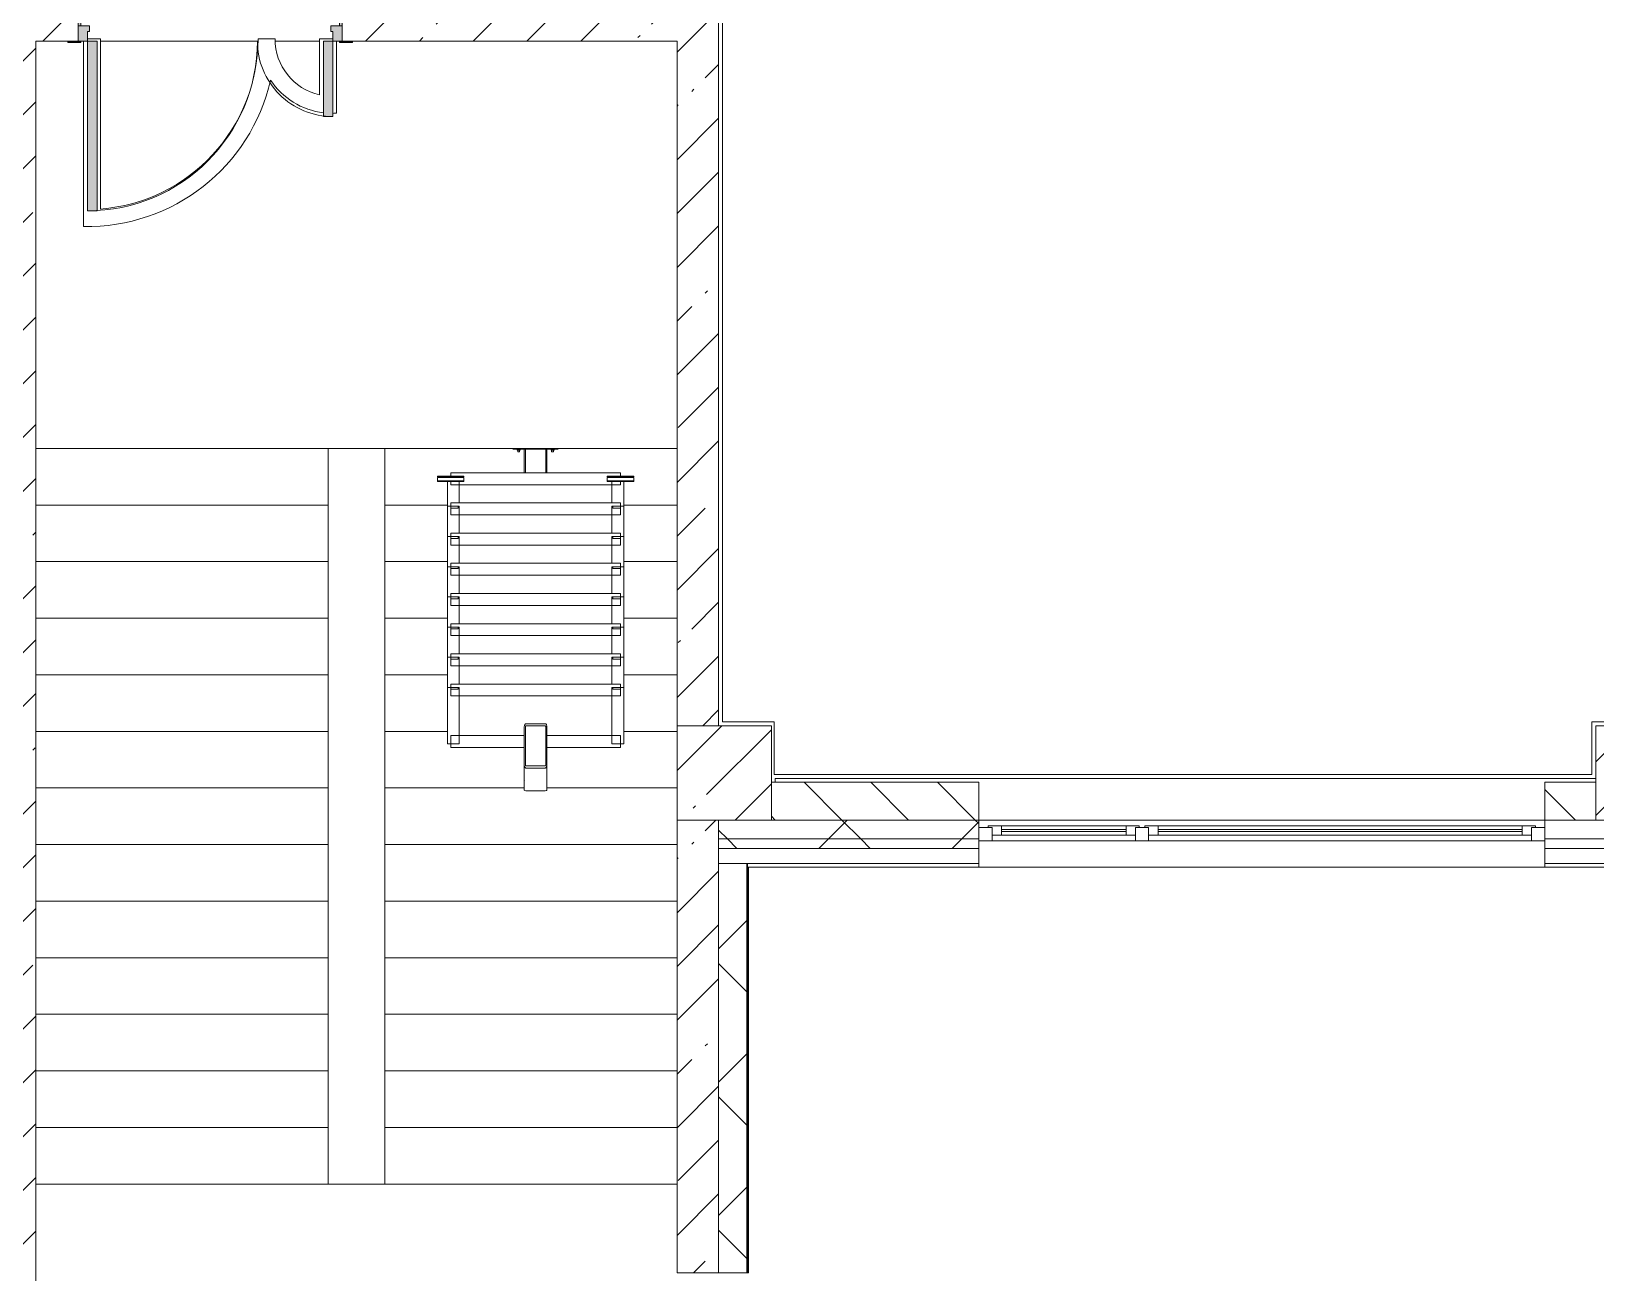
# Model space of a CAD drawing. Header units: millimetres. Extents: x 81682 to 274809, y -8553 to 29000.
# Drawn here: x 219855 to 228149, y 1150 to 7732 of the extents above; entities that cross this region are included whole.
import ezdxf

# ---------------------------------------------------------------- set-up
doc = ezdxf.new("R2010")
doc.units = ezdxf.units.MM
doc.linetypes.add('200_ШТРИХ__ш1_п0_6_', pattern=[800, 500, -300])
for name, color, linetype, lineweight in [('A-DETL-MBND-1', 7, '200_ШТРИХ__ш1_п0_6_', 9), ('A-GENM-3', 7, 'Continuous', 5), ('A-GLAZ-3', 7, 'Continuous', 5), ('A-WALL', 7, 'Continuous', 9), ('A-WALL-7', 7, 'Continuous', 5), ('I-WALL-2', 7, 'Continuous', 5), ('S-COLS-1', 7, 'Continuous', 5), ('S-STRS-3', 7, 'Continuous', 5)]:
    doc.layers.add(name, color=color, linetype=linetype, lineweight=lineweight)
for name, color, linetype, lineweight, true_color in [('A-DOOR-3', 7, 'Continuous', 5, 0xe2e2e2), ('A-DOOR-4', 7, 'Continuous', 5, 0xaaaaaa), ('A-DOOR-FRAM-2', 7, 'Continuous', 5, 0xe2e2e2), ('A-DOOR-FRAM-4', 7, 'Continuous', 5, 0xaaaaaa), ('A-FLOR-2', 7, 'Continuous', 5, 0xaaaaaa)]:
    doc.layers.add(name, color=color, linetype=linetype, lineweight=lineweight, true_color=true_color)
pattern_1 = [(45, (147798.7, 0), (-353.5534, 353.5534), []), (135, (147798.7, 0), (-353.5534, -353.5534), [])]
pattern_2 = [(45, (147798.7, 0), (-285.1231, 285.1231), []), (45, (148083.8, 0), (-285.1231, 285.1231), [504.031, -100.806, 16.764, -84.042])]

# ---------------------------------------------------------------- blocks, each defined once
blk = doc.blocks.new('BSC_Колонна _Прямоугольная - 500х500-V63-3_7_3_птичка')
at = {"layer": 'S-COLS-1'}
h = blk.add_hatch(dxfattribs=at)
h.set_pattern_fill('FP_67', color=256, style=0, pattern_type=2)
h.set_pattern_definition([(45, (-75730, -3800), (-285.1231, 285.1231), []), (45, (-75444.88, -3800), (-285.1231, 285.1231), [504.031, -100.806, 16.764, -84.042])])
h.paths.add_polyline_path([(-250, -250), (250, -250), (250, 250), (-250, 250), (-250, -98.8)])
for p, q in [((250, 250), (-250, 250)), ((-250, 250), (-250, -250)), ((250, -250), (250, 250)), ((-250, -250), (250, -250))]:
    blk.add_line(p, q, dxfattribs=at)
blk = doc.blocks.new('BSC_Колонна _Прямоугольная - 500х500-V64-3_7_3_птичка')
at = {"layer": 'S-COLS-1'}
h = blk.add_hatch(dxfattribs=at)
h.set_pattern_fill('FP_68', color=256, style=0, pattern_type=2)
h.set_pattern_definition([(45, (-80600, -3800), (-285.1231, 285.1231), []), (45, (-80314.88, -3800), (-285.1231, 285.1231), [504.031, -100.806, 16.764, -84.042])])
h.paths.add_polyline_path([(-250, -250), (250, -250), (250, 250), (-250, 250)])
for p, q in [((250, 250), (-250, 250)), ((-250, 250), (-250, -250)), ((250, -250), (250, 250)), ((-250, -250), (250, -250))]:
    blk.add_line(p, q, dxfattribs=at)
blk = doc.blocks.new('110_Дверь_СКБ_2Ст - Д-1 Лестничная клетка EIS60-24319353-3_7_3_птичка')
at = {"layer": 'A-DOOR-3'}
for points in [[(612.5, 1010), (612.5, 110), (662.5, 110), (662.5, 1010)], [(-631.1, 510), (-637.5, 510), (-637.5, 110), (-587.5, 110), (-587.5, 510)], [(712.5, 30), (697.5, 30), (697.5, -110), (712.5, -110)]]:
    blk.add_hatch(color=256, dxfattribs=at).paths.add_polyline_path(points)
h = blk.add_hatch(color=256, dxfattribs=at)
h.paths.add_polyline_path([(662.5, 110), (662.5, 60), (652.5, 60), (652.5, 30), (712.5, 30), (712.5, 110)])
h.paths.add_polyline_path([(-637.5, 110), (-687.5, 110), (-687.5, 30), (-627.5, 30), (-631.1, 60), (-637.5, 60)])
at = {"layer": 'A-DOOR-FRAM-2'}
for points in [[(-742.5, 118), (-742.5, 110), (-672.5, 110), (-672.5, 118)], [(697.5, 118), (697.5, 110), (767.5, 110), (767.5, 118)], [(-672.5, 30), (-687.5, 30), (-687.5, -110), (-672.5, -110)], [(-672.5, -110), (-742.5, -110), (-742.5, -118), (-672.5, -118)], [(697.5, -110), (697.5, -118), (767.5, -118), (767.5, -110)]]:
    blk.add_hatch(color=256, dxfattribs=at).paths.add_polyline_path(points)
at = {"layer": 'A-DOOR-4'}
for p, q in [((662.5, 1010), (612.5, 1010)), ((612.5, 1010), (612.5, 110)), ((662.5, 110), (662.5, 1010)), ((-637.5, 510), (-637.5, 110)), ((-587.5, 510), (-637.5, 510)), ((-587.5, 110), (-587.5, 510)), ((-637.5, 110), (-587.5, 110)), ((612.5, 110), (662.5, 110))]:
    blk.add_line(p, q, dxfattribs=at)
for centre, radius, start, end in [((662.5, 110), 900, 90, 180), ((-637.5, 110), 400, 360, 90)]:
    blk.add_arc(centre, radius, start, end, dxfattribs=at)
at = {"layer": 'A-DOOR-FRAM-4'}
for p, q in [((-672.5, 118), (-742.5, 118)), ((-742.5, 118), (-742.5, 110)), ((-742.5, 110), (-672.5, 110)), ((-637.5, 110), (-687.5, 110)), ((-687.5, 110), (-687.5, 30)), ((-672.5, 110), (-672.5, 118)), ((-637.5, 60), (-637.5, 110)), ((662.5, 110), (662.5, 60)), ((712.5, 110), (662.5, 110)), ((767.5, 118), (697.5, 118)), ((697.5, 118), (697.5, 110)), ((697.5, 110), (767.5, 110)), ((712.5, 30), (712.5, 110)), ((767.5, 110), (767.5, 118)), ((-687.5, 30), (-627.5, 30)), ((-672.5, 30), (-687.5, 30)), ((-687.5, 30), (-687.5, -110)), ((-672.5, -110), (-672.5, 30)), ((-627.5, 60), (-637.5, 60)), ((-627.5, 30), (-627.5, 60)), ((662.5, 60), (652.5, 60)), ((652.5, 60), (652.5, 30)), ((652.5, 30), (712.5, 30)), ((712.5, 30), (697.5, 30)), ((697.5, 30), (697.5, -110)), ((712.5, -110), (712.5, 30)), ((-672.5, -110), (-742.5, -110)), ((-742.5, -110), (-742.5, -118)), ((-742.5, -118), (-672.5, -118)), ((-687.5, -110), (-672.5, -110)), ((-672.5, -118), (-672.5, -110)), ((697.5, -110), (712.5, -110)), ((767.5, -110), (697.5, -110)), ((697.5, -110), (697.5, -118)), ((697.5, -118), (767.5, -118)), ((767.5, -118), (767.5, -110))]:
    blk.add_line(p, q, dxfattribs=at)
blk = doc.blocks.new('Анкер клиновой - Анкер клиновой МКТ В 10-10-16_85-V127-3_7_3_птичка')
at = {"layer": 'A-DETL-MBND-1'}
for p, q in [((74812, 5515.8), (74812, 5511.8)), ((74812, 5511.8), (74828, 5511.8)), ((74828, 5511.8), (74812, 5511.8)), ((74815, 5515.8), (74815, 5501.8)), ((74815, 5501.8), (74825, 5501.8)), ((74825, 5501.8), (74815, 5501.8)), ((74825, 5501.8), (74825, 5515.8)), ((74828, 5511.8), (74828, 5515.8))]:
    blk.add_line(p, q, dxfattribs=at)
blk = doc.blocks.new('ОМ_Полоса_Трапеция прямоугольная_Прокат_ГОСТ 103-2006 - ОМ_Полоса_Трапеция прямоугольная_Прокат_ГОСТ 103-2006-V128-3_7_3_птичка')
at = {"layer": 'A-GENM-3'}
for p, q in [((74280, 4243.3), (74280, 4253.3)), ((74280, 4253.3), (74320, 4253.3)), ((74320, 4243.3), (74280, 4243.3)), ((74320, 4253.3), (74320, 4243.3))]:
    blk.add_line(p, q, dxfattribs=at)
blk = doc.blocks.new('ОМ_Полоса_Трапеция прямоугольная_Прокат_ГОСТ 103-2006 - ОМ_Полоса_Трапеция прямоугольная_Прокат_ГОСТ 103-2006-V129-3_7_3_птичка')
at = {"layer": 'A-GENM-3'}
for p, q in [((74320, 4893.3), (74280, 4893.3)), ((74280, 4893.3), (74280, 4883.3)), ((74320, 4883.3), (74320, 4893.3)), ((74280, 4883.3), (74320, 4883.3))]:
    blk.add_line(p, q, dxfattribs=at)
blk = doc.blocks.new('ОМ_Полоса_Трапеция прямоугольная_Прокат_ГОСТ 103-2006 - ОМ_Полоса_Трапеция прямоугольная_Прокат_ГОСТ 103-2006-V130-3_7_3_птичка')
at = {"layer": 'A-GENM-3'}
for p, q in [((74320, 5053.3), (74280, 5053.3)), ((74280, 5053.3), (74280, 5043.3)), ((74280, 5043.3), (74320, 5043.3)), ((74320, 5043.3), (74320, 5053.3))]:
    blk.add_line(p, q, dxfattribs=at)
blk = doc.blocks.new('ОМ_Полоса_Трапеция прямоугольная_Прокат_ГОСТ 103-2006 - ОМ_Полоса_Трапеция прямоугольная_Прокат_ГОСТ 103-2006-V131-3_7_3_птичка')
at = {"layer": 'A-GENM-3'}
for p, q in [((74320, 5213.3), (74280, 5213.3)), ((74280, 5213.3), (74280, 5203.3)), ((74280, 5203.3), (74320, 5203.3)), ((74320, 5203.3), (74320, 5213.3))]:
    blk.add_line(p, q, dxfattribs=at)
blk = doc.blocks.new('ОМ_Полоса_Прокат_ГОСТ 103-2006 - ОМ_Полоса_Прокат_ГОСТ 103-2006-V132-3_7_3_птичка')
at = {"layer": 'A-GENM-3'}
for p, q in [((74350, 5373.3), (74210, 5373.3)), ((74210, 5373.3), (74210, 5370.3)), ((74210, 5370.3), (74350, 5370.3)), ((74350, 5370.3), (74350, 5373.3))]:
    blk.add_line(p, q, dxfattribs=at)
blk = doc.blocks.new('ОМ_Полоса_Прокат_ГОСТ 103-2006 - ОМ_Полоса_Прокат_ГОСТ 103-2006-V133-3_7_3_птичка')
at = {"layer": 'A-GENM-3'}
for p, q in [((74210, 5365.9), (74350, 5365.9)), ((74210, 5349), (74210, 5365.9)), ((74350, 5349), (74210, 5349)), ((74210, 5349), (74210, 5345.6)), ((74210, 5345.6), (74350, 5345.6)), ((74350, 5365.9), (74350, 5349)), ((74350, 5345.6), (74350, 5349))]:
    blk.add_line(p, q, dxfattribs=at)
blk = doc.blocks.new('ОМ_Полоса_Трапеция прямоугольная_Прокат_ГОСТ 103-2006 - ОМ_Полоса_Трапеция прямоугольная_Прокат_ГОСТ 103-2006-V134-3_7_3_птичка')
at = {"layer": 'A-GENM-3'}
for p, q in [((75140, 4243.3), (75140, 4253.3)), ((75140, 4253.3), (75180, 4253.3)), ((75180, 4243.3), (75140, 4243.3)), ((75180, 4253.3), (75180, 4243.3))]:
    blk.add_line(p, q, dxfattribs=at)
blk = doc.blocks.new('ОМ_Полоса_Трапеция прямоугольная_Прокат_ГОСТ 103-2006 - ОМ_Полоса_Трапеция прямоугольная_Прокат_ГОСТ 103-2006-V135-3_7_3_птичка')
at = {"layer": 'A-GENM-3'}
for p, q in [((75140, 4893.3), (75140, 4883.3)), ((75180, 4893.3), (75140, 4893.3)), ((75180, 4883.3), (75180, 4893.3)), ((75140, 4883.3), (75180, 4883.3))]:
    blk.add_line(p, q, dxfattribs=at)
blk = doc.blocks.new('ОМ_Полоса_Трапеция прямоугольная_Прокат_ГОСТ 103-2006 - ОМ_Полоса_Трапеция прямоугольная_Прокат_ГОСТ 103-2006-V136-3_7_3_птичка')
at = {"layer": 'A-GENM-3'}
for p, q in [((75140, 5053.3), (75140, 5043.3)), ((75180, 5053.3), (75140, 5053.3)), ((75140, 5043.3), (75180, 5043.3)), ((75180, 5043.3), (75180, 5053.3))]:
    blk.add_line(p, q, dxfattribs=at)
blk = doc.blocks.new('ОМ_Полоса_Трапеция прямоугольная_Прокат_ГОСТ 103-2006 - ОМ_Полоса_Трапеция прямоугольная_Прокат_ГОСТ 103-2006-V137-3_7_3_птичка')
at = {"layer": 'A-GENM-3'}
for p, q in [((75140, 5213.3), (75140, 5203.3)), ((75180, 5213.3), (75140, 5213.3)), ((75140, 5203.3), (75180, 5203.3)), ((75180, 5203.3), (75180, 5213.3))]:
    blk.add_line(p, q, dxfattribs=at)
blk = doc.blocks.new('ОМ_Полоса_Прокат_ГОСТ 103-2006 - ОМ_Полоса_Прокат_ГОСТ 103-2006-V138-3_7_3_птичка')
at = {"layer": 'A-GENM-3'}
for p, q in [((75110, 5373.3), (75110, 5370.3)), ((75250, 5373.3), (75110, 5373.3)), ((75110, 5370.3), (75250, 5370.3)), ((75250, 5370.3), (75250, 5373.3))]:
    blk.add_line(p, q, dxfattribs=at)
blk = doc.blocks.new('ОМ_Полоса_Прокат_ГОСТ 103-2006 - ОМ_Полоса_Прокат_ГОСТ 103-2006-V139-3_7_3_птичка')
at = {"layer": 'A-GENM-3'}
for p, q in [((75110, 5365.9), (75250, 5365.9)), ((75110, 5349), (75110, 5365.9)), ((75110, 5349), (75110, 5345.6)), ((75250, 5349), (75110, 5349)), ((75110, 5345.6), (75250, 5345.6)), ((75250, 5365.9), (75250, 5349)), ((75250, 5345.6), (75250, 5349))]:
    blk.add_line(p, q, dxfattribs=at)
blk = doc.blocks.new('ОМ_Труба_ГОСТ 8639-82 - ОМ_Труба_ГОСТ 8639-82-V140-3_7_3_птичка')
at = {"layer": 'A-GENM-3'}
for p, q in [((74670, 3843.3), (74670, 4043.4)), ((74676, 4043.4), (74676, 3843.3)), ((74679, 4061), (74781, 4061)), ((74781, 4049.3), (74679, 4049.3)), ((74784, 3843.3), (74784, 4043.4)), ((74790, 4043.4), (74790, 3843.3)), ((74670, 3843.3), (74670, 3709.3)), ((74679, 3837.4), (74781, 3837.4)), ((74781, 3825.6), (74679, 3825.6)), ((74790, 3709.3), (74790, 3843.3)), ((74781, 3704.7), (74679, 3704.7))]:
    blk.add_line(p, q, dxfattribs=at)
at = {"layer": 'A-GENM-3', "flags": 128}
for points in [[(74670, 4043.4), (74670.2, 4046.8), (74670.7, 4050.1), (74671.5, 4053.2), (74672.6, 4055.9), (74674, 4058.1), (74675.6, 4059.7), (74677.2, 4060.7), (74679, 4061)], [(74679, 4049.3), (74678.4, 4049.1), (74677.9, 4048.8), (74677.3, 4048.3), (74676.9, 4047.5), (74676.5, 4046.6), (74676.2, 4045.6), (74676.1, 4044.5), (74676, 4043.4)], [(74781, 4061), (74782.8, 4060.7), (74784.4, 4059.7), (74786, 4058.1), (74787.4, 4055.9), (74788.5, 4053.2), (74789.3, 4050.1), (74789.8, 4046.8), (74790, 4043.4)], [(74784, 4043.4), (74783.9, 4044.5), (74783.8, 4045.6), (74783.5, 4046.6), (74783.1, 4047.5), (74782.7, 4048.3), (74782.1, 4048.8), (74781.6, 4049.1), (74781, 4049.3)], [(74679, 3825.6), (74677.2, 3826), (74675.6, 3827), (74674, 3828.6), (74672.6, 3830.8), (74671.5, 3833.5), (74670.7, 3836.5), (74670.2, 3839.9), (74670, 3843.3)], [(74676, 3843.3), (74676.1, 3842.1), (74676.2, 3841), (74676.5, 3840), (74676.9, 3839.1), (74677.3, 3838.4), (74677.9, 3837.9), (74678.4, 3837.5), (74679, 3837.4)], [(74790, 3843.3), (74789.8, 3839.9), (74789.3, 3836.5), (74788.5, 3833.5), (74787.4, 3830.8), (74786, 3828.6), (74784.4, 3827), (74782.8, 3826), (74781, 3825.6)], [(74781, 3837.4), (74781.6, 3837.5), (74782.1, 3837.9), (74782.7, 3838.4), (74783.1, 3839.1), (74783.5, 3840), (74783.8, 3841), (74783.9, 3842.1), (74784, 3843.3)]]:
    blk.add_lwpolyline(points, dxfattribs=at)
at = {"layer": 'A-GENM-3'}
for centre, start_param, end_param in [((74679, 3761.3), 2.617994, 3.141593), ((74781, 3761.3), 0, 0.523599), ((74679, 3709.3), 3.141593, 4.712389), ((74781, 3709.3), 4.712389, 6.283185)]:
    blk.add_ellipse(centre, major_axis=(9, 0), ratio=0.509802, start_param=start_param, end_param=end_param, dxfattribs=at)
blk = doc.blocks.new('ОМ_Уголок_ГОСТ 8509-93 - ОМ_Уголок_ГОСТ 8509-93-V141-3_7_3_птичка')
at = {"layer": 'A-GENM-3'}
for p, q in [((0, 45.2), (0, -17.8)), ((390, 45.2), (0, 45.2)), ((900, 45.2), (510, 45.2)), ((900, -17.8), (900, 45.2)), ((0, -17.8), (390, -17.8)), ((510, -17.8), (900, -17.8))]:
    blk.add_line(p, q, dxfattribs=at)
blk = doc.blocks.new('ОМ_Уголок_ГОСТ 8509-93 - ОМ_Уголок_ГОСТ 8509-93-V142-3_7_3_птичка')
at = {"layer": 'A-GENM-3'}
for p, q in [((0, 45.2), (0, -17.8)), ((900, 45.2), (0, 45.2)), ((900, -17.8), (900, 45.2)), ((0, -17.8), (900, -17.8))]:
    blk.add_line(p, q, dxfattribs=at)
blk = doc.blocks.new('ОМ_Уголок_ГОСТ 8509-93 - ОМ_Уголок_ГОСТ 8509-93-V143-3_7_3_птичка')
at = {"layer": 'A-GENM-3'}
for p, q in [((0, 45.2), (0, -17.8)), ((300, 45.2), (0, 45.2)), ((300, -17.8), (300, 45.2)), ((0, -17.8), (300, -17.8))]:
    blk.add_line(p, q, dxfattribs=at)
blk = doc.blocks.new('ОМ_Уголок_ГОСТ 8509-93 - ОМ_Уголок_ГОСТ 8509-93-V144-3_7_3_птичка')
at = {"layer": 'A-GENM-3'}
for p, q in [((0, 45.2), (0, -17.8)), ((142.2, 45.2), (0, 45.2)), ((0, -17.8), (160, -17.8))]:
    blk.add_line(p, q, dxfattribs=at)
blk = doc.blocks.new('ОМ_Уголок_ГОСТ 8509-93 - ОМ_Уголок_ГОСТ 8509-93-V145-3_7_3_птичка')
at = {"layer": 'A-GENM-3'}
for p, q in [((300, 45.2), (157.8, 45.2)), ((300, -17.8), (300, 45.2)), ((140, -17.8), (300, -17.8))]:
    blk.add_line(p, q, dxfattribs=at)
blk = doc.blocks.new('ОМ_Уголок_ГОСТ 8509-93 - ОМ_Уголок_ГОСТ 8509-93-V146-3_7_3_птичка')
at = {"layer": 'A-GENM-3'}
for p, q in [((0, 45.2), (0, 27.8)), ((900, 45.2), (0, 45.2)), ((0, 7.4), (0, -17.8)), ((900, 27.8), (900, 45.2)), ((900, -17.8), (900, 7.4)), ((0, -17.8), (900, -17.8))]:
    blk.add_line(p, q, dxfattribs=at)
blk = doc.blocks.new('ОМ_Уголок_ГОСТ 8509-93 - ОМ_Уголок_ГОСТ 8509-93-V147-3_7_3_птичка')
at = {"layer": 'A-GENM-3'}
for p, q in [((0, 45.2), (0, -17.8)), ((7.4, 45.2), (0, 45.2)), ((142.2, 45.2), (27.8, 45.2)), ((0, -17.8), (7.4, -17.8)), ((27.8, -17.8), (160, -17.8))]:
    blk.add_line(p, q, dxfattribs=at)
blk = doc.blocks.new('ОМ_Уголок_ГОСТ 8509-93 - ОМ_Уголок_ГОСТ 8509-93-V148-3_7_3_птичка')
at = {"layer": 'A-GENM-3'}
for p, q in [((272.2, 45.2), (157.8, 45.2)), ((300, 45.2), (292.6, 45.2)), ((300, -17.8), (300, 45.2)), ((140, -17.8), (272.2, -17.8)), ((292.6, -17.8), (300, -17.8))]:
    blk.add_line(p, q, dxfattribs=at)
blk = doc.blocks.new('ОМ_Труба_ГОСТ 8639-82 - ОМ_Труба_ГОСТ 8639-82-V149-3_7_3_птичка')
at = {"layer": 'A-DETL-MBND-1'}
for p, q in [((74670, 5515.8), (74670, 5391.1)), ((74676, 5391.1), (74676, 5515.8)), ((74784, 5391.1), (74784, 5515.8)), ((74790, 5391.1), (74790, 5515.8))]:
    blk.add_line(p, q, dxfattribs=at)
blk = doc.blocks.new('ОМ_Уголок_ГОСТ 8510-86 - ОМ_Уголок_ГОСТ 8510-86-V150-3_7_3_птичка')
at = {"layer": 'A-DETL-MBND-1'}
blk.add_line((0, 0), (240, 0), dxfattribs=at)
blk = doc.blocks.new('120_Окно_СКБ_2Ст - 120_Окно_СКБ_2Ст 3000х2500 _мал_створка слева_-22809161-3_7_3_птичка')
at = {"layer": 'A-GLAZ-3'}
for p, q in [((-1500, -75), (-1500, -5)), ((-1500, -5), (-1430, -5)), ((1500, -5), (-1500, -5)), ((-1430, -75), (-1500, -75)), ((-1500, -75), (-1450, -75)), ((-1430, -75), (-1450, -75)), ((-1450, -75), (-1450, -85)), ((-1430, -5), (-1430, -75)), ((600, -35), (-1430, -35)), ((-1430, -35), (-1430, -75)), ((-1380, -85), (-1380, -35)), ((-1380, -55), (550, -55)), ((550, -65), (-1380, -65)), ((550, -85), (550, -35)), ((600, -75), (600, -5)), ((600, -5), (670, -5)), ((600, -75), (600, -35)), ((670, -75), (600, -75)), ((620, -75), (600, -75)), ((620, -75), (650, -75)), ((620, -85), (620, -75)), ((670, -75), (650, -75)), ((650, -75), (650, -85)), ((670, -5), (670, -75)), ((1430, -35), (670, -35)), ((670, -35), (670, -75)), ((720, -85), (720, -35)), ((720, -55), (1380, -55)), ((1380, -65), (720, -65)), ((1380, -85), (1380, -35)), ((1430, -75), (1430, -5)), ((1430, -5), (1500, -5)), ((1430, -75), (1430, -35)), ((1500, -75), (1430, -75)), ((1450, -75), (1430, -75)), ((1450, -75), (1500, -75)), ((1450, -85), (1450, -75)), ((1500, -5), (1500, -75)), ((-1450, -85), (620, -85)), ((620, -85), (-1450, -85)), ((650, -85), (1450, -85)), ((1450, -85), (650, -85))]:
    blk.add_line(p, q, dxfattribs=at)

msp = doc.modelspace()

# ---------------------------------------------------------------- hatches: boundary and pattern name
at = {"layer": 'A-WALL-7'}
h = msp.add_hatch(dxfattribs=at)
h.set_pattern_fill('FP_77', color=256, style=0, pattern_type=2)
h.set_pattern_definition([(135, (147798.7, 0), (-176.7767, -176.7767), [])])
h.paths.add_polyline_path([(231898.7, 3550), (231998.7, 3550), (231998.7, 3750), (231898.7, 3750), (231898.7, 3701.2)])
h.paths.add_polyline_path([(230769.3, 3550), (230998.7, 3550), (230998.7, 3750), (230098.7, 3750), (230098.7, 3550)])
h.paths.add_polyline_path([(227878.7, 3550), (228148.7, 3550), (228148.7, 3750), (227878.7, 3750)])
h.paths.add_polyline_path([(224243.9, 3550), (224878.7, 3550), (224878.7, 3750), (223778.7, 3750), (223778.7, 3550)])
h.paths.add_polyline_path([(228648.7, 3550), (229198.7, 3550), (229198.7, 3750), (228648.7, 3750), (228648.7, 3666.7)])
h = msp.add_hatch(dxfattribs=at)
h.set_pattern_fill('FP_79', color=256, style=0, pattern_type=2)
h.set_pattern_definition(pattern_1)
h.paths.add_polyline_path([(232500.3, 3450), (232498.7, 3550), (231898.7, 3550), (231898.7, 3450), (232498.7, 3450)])
h.paths.add_polyline_path([(224243.9, 3450), (224878.7, 3450), (224878.7, 3550), (223498.7, 3550), (223498.7, 3450), (223778.7, 3450)])
h.paths.add_polyline_path([(230098.7, 3450), (230998.7, 3450), (230998.7, 3550), (230098.7, 3550)])
h.paths.add_polyline_path([(229198.7, 3450), (229198.7, 3550), (227878.7, 3550), (227878.7, 3450), (228904.9, 3450)])
h = msp.add_hatch(dxfattribs=at)
h.set_pattern_fill('FP_79', color=256, style=0, pattern_type=2)
h.set_pattern_definition(pattern_1)
h.paths.add_polyline_path([(232600.3, 3400), (232600.3, 3450), (231898.7, 3450), (231898.7, 3400), (232500.3, 3400)])
h.paths.add_polyline_path([(224878.7, 3400), (224878.7, 3450), (223498.7, 3450), (223498.7, 3400), (224243.9, 3400)])
h.paths.add_polyline_path([(227878.7, 3400), (229198.7, 3400), (229198.7, 3450), (227878.7, 3450)])
h.paths.add_polyline_path([(230769.3, 3400), (230998.7, 3400), (230998.7, 3450), (230098.7, 3450), (230098.7, 3400)])
h = msp.add_hatch(dxfattribs=at)
h.set_pattern_fill('FP_79', color=256, style=0, pattern_type=2)
h.set_pattern_definition(pattern_1)
h.paths.add_polyline_path([(223648.7, -250), (223648.7, 350), (223498.7, 350), (223498.7, -250)])
h.paths.add_polyline_path([(223648.7, 1150), (223648.7, 3320), (223498.7, 3320), (223498.7, 1150)])
at = {"layer": 'I-WALL-2'}
h = msp.add_hatch(dxfattribs=at)
h.set_pattern_fill('FP_75', color=256, style=0, pattern_type=2)
h.set_pattern_definition(pattern_2)
h.paths.add_polyline_path([(221558.7, 7680), (223278.7, 7680), (223278.7, 7900), (221503.7, 7900), (221503.7, 7680)])
h.paths.add_polyline_path([(220048.7, 7680), (220103.7, 7680), (220103.7, 7900), (219658.7, 7900), (219658.7, 7680), (219878.7, 7680)])
h = msp.add_hatch(dxfattribs=at)
h.set_pattern_fill('FP_75', color=256, style=0, pattern_type=2)
h.set_pattern_definition(pattern_2)
h.paths.add_polyline_path([(223311.7, 120), (223498.7, 120), (223498.7, 350), (223278.7, 350), (223278.7, 120)])
h.paths.add_polyline_path([(223311.7, 1150), (223498.7, 1150), (223498.7, 3550), (223278.7, 3550), (223278.7, 1150)])
h.paths.add_polyline_path([(223278.7, 4050), (223498.7, 4050), (223498.7, 7900), (223278.7, 7900), (223278.7, 4279.6)])
h = msp.add_hatch(dxfattribs=at)
h.set_pattern_fill('FP_75', color=256, style=0, pattern_type=2)
h.set_pattern_definition(pattern_2)
h.paths.add_polyline_path([(219658.7, 120), (219878.7, 120), (219878.7, 7680), (219658.7, 7680), (219658.7, 1965.8)])

# ---------------------------------------------------------------- linework, layer by layer
at = {"layer": 'A-DETL-MBND-1'}
msp.add_line((223278.7, 535), (223278.7, 1150), dxfattribs=at)
at = {"layer": 'A-FLOR-2'}
for p, q in [((223519.7, 9100), (223519.7, 4070)), ((220132.2, 7680), (220132.2, 6697.1)), ((220222.2, 7691.9), (220153.7, 7691.9)), ((220222.2, 6789.7), (220222.2, 7691.9)), ((220222.2, 7680), (221056.5, 7680)), ((221147.2, 7691.9), (221057.2, 7691.9)), ((221148.3, 7680), (221383.4, 7680)), ((221453.7, 7691.9), (221383.4, 7691.9)), ((221383.4, 7691.9), (221383.4, 7394.8)), ((221473.4, 7297.5), (221473.4, 7680)), ((223519.7, 4070), (223793.7, 4070)), ((223793.7, 4070), (223793.7, 3791)), ((228128.7, 3791), (228128.7, 4070)), ((228128.7, 4070), (228668.7, 4070)), ((223793.7, 3791), (228128.7, 3791))]:
    msp.add_line(p, q, dxfattribs=at)
for centre, radius, start, end in [((220152.2, 7691.9), 905, 274.43687, 360), ((221452.2, 7691.9), 305, 180, 256.9573), ((220152.2, 7691.9), 995, 268.8489, 347.32946), ((221452.2, 7691.9), 395, 213.54048, 262.94436), ((221452.2, 7691.9), 395, 270.21425, 273.07201)]:
    msp.add_arc(centre, radius, start, end, dxfattribs=at)
at = {"layer": 'A-WALL'}
for p, q in [((224878.7, 3550), (223778.7, 3550)), ((228148.7, 3550), (227878.7, 3550)), ((223498.7, 3450), (224878.7, 3450)), ((227878.7, 3450), (229198.7, 3450)), ((223498.7, 3400), (224878.7, 3400)), ((223498.7, 3320), (223498.7, 1150)), ((223498.7, 3320), (224878.7, 3320)), ((223648.7, 1150), (223648.7, 3320)), ((223651.7, 1150), (223651.7, 3320)), ((227878.7, 3400), (229198.7, 3400)), ((227878.7, 3320), (229198.7, 3320)), ((223656.7, 3300), (223651.7, 3300))]:
    msp.add_line(p, q, dxfattribs=at)
at = {"layer": 'A-WALL-7'}
for p, q in [((224878.7, 3750), (223778.7, 3750)), ((224878.7, 3300), (224878.7, 3750)), ((227878.7, 3750), (227878.7, 3300)), ((228148.7, 3750), (227878.7, 3750)), ((223498.7, 3550), (223498.7, 3320)), ((224878.7, 3550), (227878.7, 3550)), ((223656.7, 1150), (223656.7, 3300)), ((232750.3, 3300), (223656.7, 3300)), ((223498.7, 1150), (223656.7, 1150))]:
    msp.add_line(p, q, dxfattribs=at)
at = {"layer": 'I-WALL-2'}
for p, q in [((223498.7, 4050), (223498.7, 7900)), ((219878.7, 120), (219878.7, 7680)), ((219878.7, 7680), (220048.7, 7680)), ((221056.5, 7680), (220222.2, 7680)), ((221383.4, 7680), (221148.3, 7680)), ((221558.7, 7680), (223278.7, 7680)), ((223278.7, 7680), (223278.7, 4050)), ((223798.7, 3770), (228148.7, 3770)), ((223798.7, 3770), (223798.7, 3750)), ((223278.7, 3550), (223278.7, 1150)), ((227878.7, 3550), (224878.7, 3550)), ((223278.7, 1150), (223498.7, 1150))]:
    msp.add_line(p, q, dxfattribs=at)
at = {"layer": 'S-STRS-3'}
for p, q in [((221056.5, 7680), (220222.2, 7680)), ((221383.4, 7680), (221148.3, 7680)), ((219878.7, 5520), (221428.7, 5520)), ((219878.7, 5520), (221428.7, 5520)), ((221428.7, 5520), (223278.7, 5520)), ((221428.7, 5220), (221428.7, 5520)), ((221728.7, 5520), (221728.7, 5220)), ((219878.7, 5220), (221428.7, 5220)), ((219878.7, 5220), (221428.7, 5220)), ((221428.7, 4920), (221428.7, 5220)), ((221728.7, 5220), (221728.7, 4920)), ((222060.9, 5220), (221728.7, 5220)), ((222060.9, 5220), (221728.7, 5220)), ((223278.7, 5220), (222996.5, 5220)), ((223278.7, 5220), (222996.5, 5220)), ((219878.7, 4920), (221428.7, 4920)), ((219878.7, 4920), (221428.7, 4920)), ((221428.7, 4620), (221428.7, 4920)), ((221728.7, 4920), (221728.7, 4620)), ((222060.9, 4920), (221728.7, 4920)), ((222060.9, 4920), (221728.7, 4920)), ((223278.7, 4920), (222996.5, 4920)), ((223278.7, 4920), (222996.5, 4920)), ((219878.7, 4620), (221428.7, 4620)), ((219878.7, 4620), (221428.7, 4620)), ((221428.7, 4320), (221428.7, 4620)), ((221728.7, 4620), (221728.7, 4320)), ((222060.9, 4620), (221728.7, 4620)), ((222060.9, 4620), (221728.7, 4620)), ((223278.7, 4620), (222996.5, 4620)), ((223278.7, 4620), (222996.5, 4620)), ((219878.7, 4320), (221428.7, 4320)), ((219878.7, 4320), (221428.7, 4320)), ((221428.7, 4020), (221428.7, 4320)), ((221728.7, 4320), (221728.7, 4020)), ((222060.9, 4320), (221728.7, 4320)), ((222060.9, 4320), (221728.7, 4320)), ((223278.7, 4320), (222996.5, 4320)), ((223278.7, 4320), (222996.5, 4320)), ((219878.7, 4020), (221428.7, 4020)), ((219878.7, 4020), (221428.7, 4020)), ((221428.7, 3720), (221428.7, 4020)), ((221728.7, 4020), (221728.7, 3720)), ((222060.9, 4020), (221728.7, 4020)), ((222060.9, 4020), (221728.7, 4020)), ((223278.7, 4020), (222996.5, 4020)), ((223278.7, 4020), (222996.5, 4020)), ((219878.7, 3720), (221428.7, 3720)), ((219878.7, 3720), (221428.7, 3720)), ((221428.7, 3420), (221428.7, 3720)), ((221728.7, 3720), (221728.7, 3420)), ((222470, 3720), (221728.7, 3720)), ((222470, 3720), (221728.7, 3720)), ((223278.7, 3720), (222587.3, 3720)), ((223278.7, 3720), (222587.3, 3720)), ((219878.7, 3420), (221428.7, 3420)), ((219878.7, 3420), (221428.7, 3420)), ((221428.7, 3120), (221428.7, 3420)), ((221728.7, 3420), (221728.7, 3120)), ((223278.7, 3420), (221728.7, 3420)), ((223278.7, 3420), (221728.7, 3420)), ((219878.7, 3120), (221428.7, 3120)), ((219878.7, 3120), (221428.7, 3120)), ((221428.7, 2820), (221428.7, 3120)), ((221728.7, 3120), (221728.7, 2820)), ((223278.7, 3120), (221728.7, 3120)), ((223278.7, 3120), (221728.7, 3120)), ((219878.7, 2820), (221428.7, 2820)), ((219878.7, 2820), (221428.7, 2820)), ((221428.7, 2520), (221428.7, 2820)), ((221728.7, 2820), (221728.7, 2520)), ((223278.7, 2820), (221728.7, 2820)), ((223278.7, 2820), (221728.7, 2820)), ((219878.7, 2520), (221428.7, 2520)), ((219878.7, 2520), (221428.7, 2520)), ((221428.7, 2220), (221428.7, 2520)), ((221728.7, 2520), (221728.7, 2220)), ((223278.7, 2520), (221728.7, 2520)), ((223278.7, 2520), (221728.7, 2520)), ((219878.7, 2220), (221428.7, 2220)), ((219878.7, 2220), (221428.7, 2220)), ((221428.7, 1920), (221428.7, 2220)), ((221728.7, 2220), (221728.7, 1920)), ((223278.7, 2220), (221728.7, 2220)), ((223278.7, 2220), (221728.7, 2220)), ((219878.7, 1920), (221428.7, 1920)), ((219878.7, 1920), (221428.7, 1920)), ((221428.7, 1620), (221428.7, 1920)), ((221728.7, 1920), (221728.7, 1620)), ((223278.7, 1920), (221728.7, 1920)), ((223278.7, 1920), (221728.7, 1920)), ((219878.7, 1620), (221428.7, 1620)), ((219878.7, 1620), (221428.7, 1620)), ((221728.7, 1620), (221428.7, 1620)), ((223278.7, 1620), (221728.7, 1620)), ((223278.7, 1620), (221728.7, 1620))]:
    msp.add_line(p, q, dxfattribs=at)

# ---------------------------------------------------------------- block references
at = {"layer": 'A-DETL-MBND-1', "extrusion": (0, 0, -1)}
msp.add_blockref('ОМ_Уголок_ГОСТ 8510-86 - ОМ_Уголок_ГОСТ 8510-86-V150-3_7_3_птичка', (-222648.7, 5515.8), dxfattribs=at)
at = {"layer": 'A-DETL-MBND-1'}
for name, p in [('Анкер клиновой - Анкер клиновой МКТ В 10-10-16_85-V127-3_7_3_птичка', (147618.7, 0)), ('ОМ_Труба_ГОСТ 8639-82 - ОМ_Труба_ГОСТ 8639-82-V149-3_7_3_птичка', (147798.7, 0)), ('Анкер клиновой - Анкер клиновой МКТ В 10-10-16_85-V127-3_7_3_птичка', (147798.7, 0))]:
    msp.add_blockref(name, p, dxfattribs=at)
at = {"layer": 'A-DOOR-4', "rotation": 180}
msp.add_blockref('110_Дверь_СКБ_2Ст - Д-1 Лестничная клетка EIS60-24319353-3_7_3_птичка', (220816.2, 7790), dxfattribs=at)
at = {"layer": 'A-GENM-3', "extrusion": (0, 0, -1)}
for name, p, rotation in [('ОМ_Уголок_ГОСТ 8509-93 - ОМ_Уголок_ГОСТ 8509-93-V146-3_7_3_птичка', (-222078.7, 5373.3), 180), ('ОМ_Уголок_ГОСТ 8509-93 - ОМ_Уголок_ГОСТ 8509-93-V148-3_7_3_птичка', (-222078.7, 5073.3), 90.00000000000087), ('ОМ_Уголок_ГОСТ 8509-93 - ОМ_Уголок_ГОСТ 8509-93-V147-3_7_3_птичка', (-222978.7, 5373.3), 270.0000000000007), ('ОМ_Уголок_ГОСТ 8509-93 - ОМ_Уголок_ГОСТ 8509-93-V142-3_7_3_птичка', (-222078.7, 5213.3), 180), ('ОМ_Уголок_ГОСТ 8509-93 - ОМ_Уголок_ГОСТ 8509-93-V145-3_7_3_птичка', (-222078.7, 4913.3), 90.00000000000087), ('ОМ_Уголок_ГОСТ 8509-93 - ОМ_Уголок_ГОСТ 8509-93-V144-3_7_3_птичка', (-222978.7, 5213.3), 270.0000000000007), ('ОМ_Уголок_ГОСТ 8509-93 - ОМ_Уголок_ГОСТ 8509-93-V142-3_7_3_птичка', (-222078.7, 5053.3), 180), ('ОМ_Уголок_ГОСТ 8509-93 - ОМ_Уголок_ГОСТ 8509-93-V145-3_7_3_птичка', (-222078.7, 4753.3), 90.00000000000087), ('ОМ_Уголок_ГОСТ 8509-93 - ОМ_Уголок_ГОСТ 8509-93-V144-3_7_3_птичка', (-222978.7, 5053.3), 270.0000000000007), ('ОМ_Уголок_ГОСТ 8509-93 - ОМ_Уголок_ГОСТ 8509-93-V145-3_7_3_птичка', (-222078.7, 4593.3), 90.00000000000087), ('ОМ_Уголок_ГОСТ 8509-93 - ОМ_Уголок_ГОСТ 8509-93-V142-3_7_3_птичка', (-222078.7, 4893.3), 180), ('ОМ_Уголок_ГОСТ 8509-93 - ОМ_Уголок_ГОСТ 8509-93-V144-3_7_3_птичка', (-222978.7, 4893.3), 270.0000000000007), ('ОМ_Уголок_ГОСТ 8509-93 - ОМ_Уголок_ГОСТ 8509-93-V145-3_7_3_птичка', (-222078.7, 4433.3), 90.00000000000087), ('ОМ_Уголок_ГОСТ 8509-93 - ОМ_Уголок_ГОСТ 8509-93-V142-3_7_3_птичка', (-222078.7, 4733.3), 180), ('ОМ_Уголок_ГОСТ 8509-93 - ОМ_Уголок_ГОСТ 8509-93-V144-3_7_3_птичка', (-222978.7, 4733.3), 270.0000000000007), ('ОМ_Уголок_ГОСТ 8509-93 - ОМ_Уголок_ГОСТ 8509-93-V145-3_7_3_птичка', (-222078.7, 4273.3), 90.00000000000087), ('ОМ_Уголок_ГОСТ 8509-93 - ОМ_Уголок_ГОСТ 8509-93-V142-3_7_3_птичка', (-222078.7, 4573.3), 180), ('ОМ_Уголок_ГОСТ 8509-93 - ОМ_Уголок_ГОСТ 8509-93-V144-3_7_3_птичка', (-222978.7, 4573.3), 270.0000000000007), ('ОМ_Уголок_ГОСТ 8509-93 - ОМ_Уголок_ГОСТ 8509-93-V145-3_7_3_птичка', (-222078.7, 4113.3), 90.00000000000087), ('ОМ_Уголок_ГОСТ 8509-93 - ОМ_Уголок_ГОСТ 8509-93-V142-3_7_3_птичка', (-222078.7, 4413.3), 180), ('ОМ_Уголок_ГОСТ 8509-93 - ОМ_Уголок_ГОСТ 8509-93-V144-3_7_3_птичка', (-222978.7, 4413.3), 270.0000000000007), ('ОМ_Уголок_ГОСТ 8509-93 - ОМ_Уголок_ГОСТ 8509-93-V143-3_7_3_птичка', (-222078.7, 3953.3), 90.00000000000087), ('ОМ_Уголок_ГОСТ 8509-93 - ОМ_Уголок_ГОСТ 8509-93-V142-3_7_3_птичка', (-222078.7, 4253.3), 180), ('ОМ_Уголок_ГОСТ 8509-93 - ОМ_Уголок_ГОСТ 8509-93-V143-3_7_3_птичка', (-222978.7, 4253.3), 270.0000000000007)]:
    msp.add_blockref(name, p, dxfattribs=dict(at, rotation=rotation))
at = {"layer": 'A-GENM-3'}
for name, p in [('ОМ_Полоса_Прокат_ГОСТ 103-2006 - ОМ_Полоса_Прокат_ГОСТ 103-2006-V132-3_7_3_птичка', (147798.7, 0)), ('ОМ_Полоса_Прокат_ГОСТ 103-2006 - ОМ_Полоса_Прокат_ГОСТ 103-2006-V133-3_7_3_птичка', (147798.7, 0)), ('ОМ_Полоса_Прокат_ГОСТ 103-2006 - ОМ_Полоса_Прокат_ГОСТ 103-2006-V138-3_7_3_птичка', (147798.7, 0)), ('ОМ_Полоса_Прокат_ГОСТ 103-2006 - ОМ_Полоса_Прокат_ГОСТ 103-2006-V139-3_7_3_птичка', (147798.7, 0)), ('ОМ_Полоса_Трапеция прямоугольная_Прокат_ГОСТ 103-2006 - ОМ_Полоса_Трапеция прямоугольная_Прокат_ГОСТ 103-2006-V131-3_7_3_птичка', (147798.7, 0)), ('ОМ_Полоса_Трапеция прямоугольная_Прокат_ГОСТ 103-2006 - ОМ_Полоса_Трапеция прямоугольная_Прокат_ГОСТ 103-2006-V137-3_7_3_птичка', (147798.7, 0)), ('ОМ_Полоса_Трапеция прямоугольная_Прокат_ГОСТ 103-2006 - ОМ_Полоса_Трапеция прямоугольная_Прокат_ГОСТ 103-2006-V130-3_7_3_птичка', (147798.7, 0)), ('ОМ_Полоса_Трапеция прямоугольная_Прокат_ГОСТ 103-2006 - ОМ_Полоса_Трапеция прямоугольная_Прокат_ГОСТ 103-2006-V136-3_7_3_птичка', (147798.7, 0)), ('ОМ_Полоса_Трапеция прямоугольная_Прокат_ГОСТ 103-2006 - ОМ_Полоса_Трапеция прямоугольная_Прокат_ГОСТ 103-2006-V129-3_7_3_птичка', (147798.7, 0)), ('ОМ_Полоса_Трапеция прямоугольная_Прокат_ГОСТ 103-2006 - ОМ_Полоса_Трапеция прямоугольная_Прокат_ГОСТ 103-2006-V135-3_7_3_птичка', (147798.7, 0)), ('ОМ_Полоса_Трапеция прямоугольная_Прокат_ГОСТ 103-2006 - ОМ_Полоса_Трапеция прямоугольная_Прокат_ГОСТ 103-2006-V128-3_7_3_птичка', (147798.7, 480)), ('ОМ_Полоса_Трапеция прямоугольная_Прокат_ГОСТ 103-2006 - ОМ_Полоса_Трапеция прямоугольная_Прокат_ГОСТ 103-2006-V134-3_7_3_птичка', (147798.7, 480)), ('ОМ_Полоса_Трапеция прямоугольная_Прокат_ГОСТ 103-2006 - ОМ_Полоса_Трапеция прямоугольная_Прокат_ГОСТ 103-2006-V128-3_7_3_птичка', (147798.7, 320)), ('ОМ_Полоса_Трапеция прямоугольная_Прокат_ГОСТ 103-2006 - ОМ_Полоса_Трапеция прямоугольная_Прокат_ГОСТ 103-2006-V134-3_7_3_птичка', (147798.7, 320)), ('ОМ_Полоса_Трапеция прямоугольная_Прокат_ГОСТ 103-2006 - ОМ_Полоса_Трапеция прямоугольная_Прокат_ГОСТ 103-2006-V128-3_7_3_птичка', (147798.7, 160)), ('ОМ_Полоса_Трапеция прямоугольная_Прокат_ГОСТ 103-2006 - ОМ_Полоса_Трапеция прямоугольная_Прокат_ГОСТ 103-2006-V134-3_7_3_птичка', (147798.7, 160)), ('ОМ_Полоса_Трапеция прямоугольная_Прокат_ГОСТ 103-2006 - ОМ_Полоса_Трапеция прямоугольная_Прокат_ГОСТ 103-2006-V128-3_7_3_птичка', (147798.7, 0)), ('ОМ_Полоса_Трапеция прямоугольная_Прокат_ГОСТ 103-2006 - ОМ_Полоса_Трапеция прямоугольная_Прокат_ГОСТ 103-2006-V134-3_7_3_птичка', (147798.7, 0)), ('ОМ_Труба_ГОСТ 8639-82 - ОМ_Труба_ГОСТ 8639-82-V140-3_7_3_птичка', (147798.7, 0))]:
    msp.add_blockref(name, p, dxfattribs=at)
at = {"layer": 'A-GENM-3', "extrusion": (0, 0, -1)}
msp.add_blockref('ОМ_Уголок_ГОСТ 8509-93 - ОМ_Уголок_ГОСТ 8509-93-V141-3_7_3_птичка', (-222978.7, 3953.3), dxfattribs=at)
at = {"layer": 'A-GLAZ-3', "rotation": 180}
msp.add_blockref('120_Окно_СКБ_2Ст - 120_Окно_СКБ_2Ст 3000х2500 _мал_створка слева_-22809161-3_7_3_птичка', (226378.7, 3435), dxfattribs=at)
at = {"layer": 'S-COLS-1'}
for name, p in [('BSC_Колонна _Прямоугольная - 500х500-V63-3_7_3_птичка', (223528.7, 3800)), ('BSC_Колонна _Прямоугольная - 500х500-V64-3_7_3_птичка', (228398.7, 3800))]:
    msp.add_blockref(name, p, dxfattribs=at)

doc.saveas('drawing.dxf')
